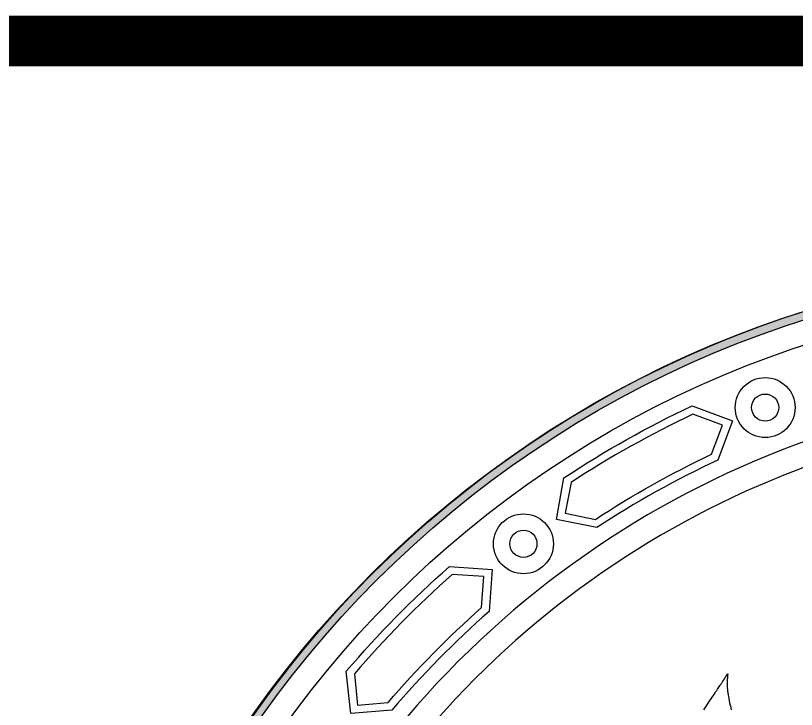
# Model space of a CAD drawing. Header units: feet. Extents: x 0 to 841, y 0 to 594.
# Drawn here: x 636.83 to 646.03, y 139.48 to 147.66 of the extents above; entities that cross this region are included whole.
import ezdxf

# ---------------------------------------------------------------- set-up
doc = ezdxf.new("R2010")
doc.units = ezdxf.units.FT
doc.header["$MEASUREMENT"] = 0
doc.layers.add('LOGO', color=7, linetype='Continuous')
doc.layers.add('TITLE', color=5, linetype='Continuous')

# ---------------------------------------------------------------- blocks, each defined once
blk = doc.blocks.new('YOTA')
h = blk.add_hatch(color=1)
edge = h.paths.add_edge_path()
edge.add_arc((302.886, 246.975), 39.995, 0, 360)
edge = h.paths.add_edge_path(flags=16)
edge.add_arc((302.886, 246.975), 39.7, 0, 360)
at = {"color": 2}
for points in [[(286.649, 281.577), (288.169, 281.023), (287.614, 279.545, 0.036222), (283.075, 277.003), (281.559, 277.31), (281.836, 278.88, -0.036146)], [(282.105, 278.704), (281.886, 277.544), (283.014, 277.315, -0.034551), (287.38, 279.761), (287.791, 280.854), (286.671, 281.262, 0.034551)], [(277.531, 275.539), (279.145, 275.431), (279.025, 273.857, 0.036222), (275.376, 270.148), (273.834, 270.02), (273.662, 271.605, -0.036146)], [(273.97, 271.511), (274.084, 270.336), (275.231, 270.432, -0.034551), (278.74, 273.999), (278.829, 275.163), (277.64, 275.242, 0.034551)]]:
    blk.add_lwpolyline(points, format="xyb", close=True, dxfattribs=at)
blk.add_lwpolyline([(287.091, 270.153), (287.138, 270.229), (287.184, 270.302), (287.229, 270.373), (287.274, 270.441), (287.317, 270.506), (287.359, 270.568), (287.399, 270.628), (287.438, 270.685), (287.475, 270.739), (287.51, 270.791), (287.543, 270.841), (287.574, 270.887), (287.603, 270.931), (287.631, 270.973), (287.656, 271.011), (287.679, 271.047), (287.701, 271.081), (287.721, 271.111), (287.739, 271.139), (287.756, 271.165), (287.771, 271.187), (287.784, 271.208), (287.796, 271.227), (287.808, 271.244), (287.818, 271.259), (287.827, 271.273), (287.836, 271.287), (287.845, 271.299), (287.853, 271.311), (287.861, 271.323), (287.868, 271.335), (287.876, 271.346), (287.883, 271.358), (287.89, 271.369), (287.897, 271.379), (287.904, 271.39), (287.91, 271.4), (287.917, 271.409), (287.922, 271.419), (287.928, 271.428), (287.933, 271.436), (287.939, 271.444), (287.943, 271.452), (287.948, 271.459), (287.952, 271.466), (287.956, 271.473), (287.96, 271.479), (287.963, 271.485), (287.967, 271.491), (287.97, 271.496), (287.972, 271.5), (287.975, 271.504), (287.977, 271.507), (287.979, 271.509), (287.981, 271.51), (287.982, 271.509), (287.983, 271.507), (287.984, 271.504), (287.984, 271.499), (287.984, 271.491), (287.984, 271.483), (287.984, 271.472), (287.983, 271.46), (287.982, 271.447), (287.981, 271.433), (287.979, 271.417), (287.978, 271.402), (287.976, 271.385), (287.975, 271.368), (287.973, 271.351), (287.971, 271.334), (287.969, 271.316), (287.968, 271.297), (287.966, 271.279), (287.965, 271.26), (287.964, 271.24), (287.962, 271.22), (287.962, 271.199), (287.961, 271.177), (287.961, 271.154), (287.961, 271.131), (287.961, 271.107), (287.962, 271.082), (287.963, 271.057), (287.964, 271.03), (287.966, 271.003), (287.968, 270.975), (287.971, 270.946), (287.974, 270.916), (287.977, 270.885), (287.982, 270.853), (287.986, 270.819), (287.992, 270.783), (287.998, 270.745), (288.006, 270.704), (288.014, 270.659), (288.023, 270.61), (288.033, 270.557), (288.045, 270.5), (288.058, 270.437), (288.071, 270.371), (288.086, 270.301), (288.101, 270.23), (288.116, 270.158)], dxfattribs=at)
at = {"color": 1}
for centre, radius in [((302.881, 246.975), 40), ((302.881, 246.975), 40), ((302.886, 246.975), 39.995)]:
    blk.add_circle(centre, radius, dxfattribs=at)
at = {"color": 2}
for centre, radius in [((302.886, 246.975), 39.7), ((302.886, 246.975), 38.793), ((289.392, 281.515), 1.125), ((289.392, 281.515), 0.509), ((280.314, 276.396), 1.125), ((280.314, 276.396), 0.509)]:
    blk.add_circle(centre, radius, dxfattribs=at)
for radius, start, end in [(35.372, 90.0892, 148.9213), (34.464, 91.781, 147.2707)]:
    blk.add_arc((302.886, 246.975), radius, start, end, dxfattribs=at)

msp = doc.modelspace()

# ---------------------------------------------------------------- linework, layer by layer
at = {"layer": 'LOGO', "color": 1}
msp.add_circle((649.9138, 132.2024), 12.5548, dxfattribs=at)
at = {"layer": 'TITLE', "color": 3, "const_width": 0.6}
msp.add_lwpolyline([(826, 147.3616), (600.7452, 147.3616), (600.7452, 74.3699), (518.8661, 74.3697), (518.8662, 15), (826, 15)], close=True, dxfattribs=at)

# ---------------------------------------------------------------- block references
at = {"layer": 'LOGO', "xscale": 0.3139103563735262, "yscale": 0.3139103563735262, "zscale": 0.3139103563735262}
msp.add_blockref('YOTA', (554.8225, 54.668), dxfattribs=at)

doc.saveas('drawing.dxf')
